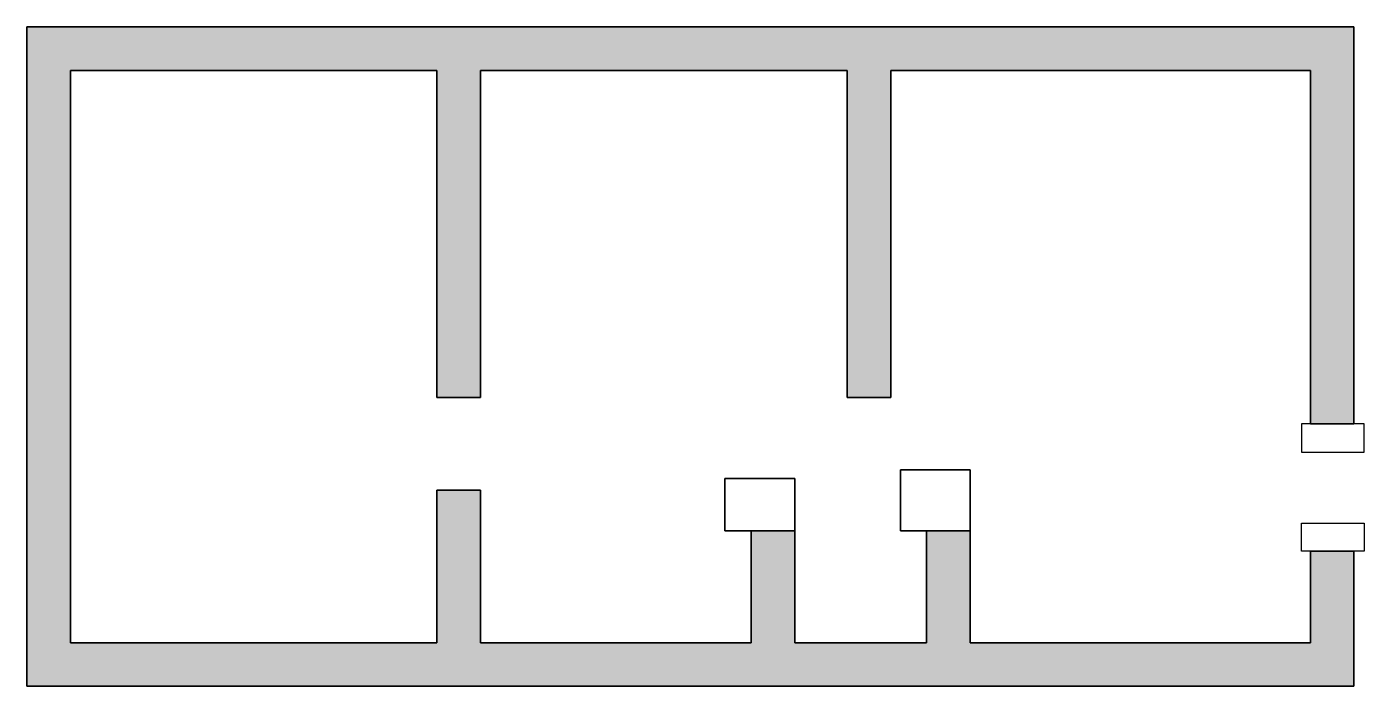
# Model space of a CAD drawing. Header units: millimetres. Extents: x 17962 to 33287, y -18865 to -11305.
import ezdxf

# ---------------------------------------------------------------- set-up
doc = ezdxf.new("R2010")
doc.units = ezdxf.units.MM
doc.layers.add('A-ALV-___-___-EXI', color=250, linetype='Continuous', lineweight=35)
doc.layers.add('A-POR-___-___-EXI', color=250, linetype='Continuous', lineweight=25)

msp = doc.modelspace()

# ---------------------------------------------------------------- hatches: boundary and pattern name
at = {"layer": 'A-ALV-___-___-EXI'}
for points in [[(18462, -11805), (32670, -11805), (32670, -11305), (17962, -11305), (17962, -11805)], [(33170, -15855), (33170, -11305), (32670, -11305), (32670, -15855)], [(18462, -18865), (18462, -11805), (17962, -11805), (17962, -18865)], [(23162, -15555), (23162, -11805), (22662, -11805), (22662, -15555)], [(27862, -15555), (27862, -11805), (27362, -11805), (27362, -15555)], [(23162, -18365), (23162, -16615), (22662, -16615), (22662, -18365)], [(26762, -18365), (26762, -17083), (26262, -17083), (26262, -18365)], [(28772, -18365), (28772, -17083), (28272, -17083), (28272, -18365)], [(33170, -18365), (33170, -17315), (32670, -17315), (32670, -18365)], [(18462, -18865), (33170, -18865), (33170, -18365), (18462, -18365)]]:
    msp.add_hatch(color=11, dxfattribs=at).paths.add_polyline_path(points)

# ---------------------------------------------------------------- linework, layer by layer
at = {"layer": 'A-ALV-___-___-EXI', "color": 7, "lineweight": 35}
for p, q in [((33170, -11305), (17962, -11305)), ((17962, -11305), (17962, -18865)), ((33170, -15855), (33170, -11305)), ((18462, -18365), (18462, -11805)), ((18462, -11805), (22662, -11805)), ((22662, -11805), (22662, -15555)), ((23162, -15555), (23162, -11805)), ((23162, -11805), (27362, -11805)), ((27362, -11805), (27362, -15555)), ((27862, -15555), (27862, -11805)), ((27862, -11805), (32670, -11805)), ((32670, -11805), (32670, -15855)), ((22662, -15555), (23162, -15555)), ((27362, -15555), (27862, -15555)), ((32670, -15855), (33170, -15855)), ((23162, -16615), (22662, -16615)), ((22662, -16615), (22662, -18365)), ((23162, -18365), (23162, -16615)), ((26762, -17083), (26262, -17083)), ((26262, -17083), (26262, -18365)), ((26762, -18365), (26762, -17083)), ((28772, -17083), (28272, -17083)), ((28272, -17083), (28272, -18365)), ((28772, -18365), (28772, -17083)), ((33170, -17315), (32670, -17315)), ((32670, -17315), (32670, -18365)), ((33170, -18865), (33170, -17315)), ((22662, -18365), (18462, -18365)), ((26262, -18365), (23162, -18365)), ((28272, -18365), (26762, -18365)), ((32670, -18365), (28772, -18365)), ((17962, -18865), (33170, -18865))]:
    msp.add_line(p, q, dxfattribs=at)
at = {"layer": 'A-POR-___-___-EXI', "color": 7, "lineweight": 35}
for p, q in [((28772, -16383), (27972, -16383)), ((27972, -16383), (27972, -17083)), ((28772, -17083), (28772, -16383)), ((26762, -16483), (25962, -16483)), ((25962, -16483), (25962, -17083)), ((26762, -17083), (26762, -16483)), ((25962, -17083), (26762, -17083)), ((27972, -17083), (28772, -17083))]:
    msp.add_line(p, q, dxfattribs=at)
at = {"layer": 'A-POR-___-___-EXI'}
for points in [[(33287, -16183), (33287, -15855), (32567, -15855), (32567, -16183)], [(32567, -17315), (32567, -16995), (33287, -16995), (33287, -17315)]]:
    msp.add_lwpolyline(points, close=True, dxfattribs=at)

doc.saveas('drawing.dxf')
